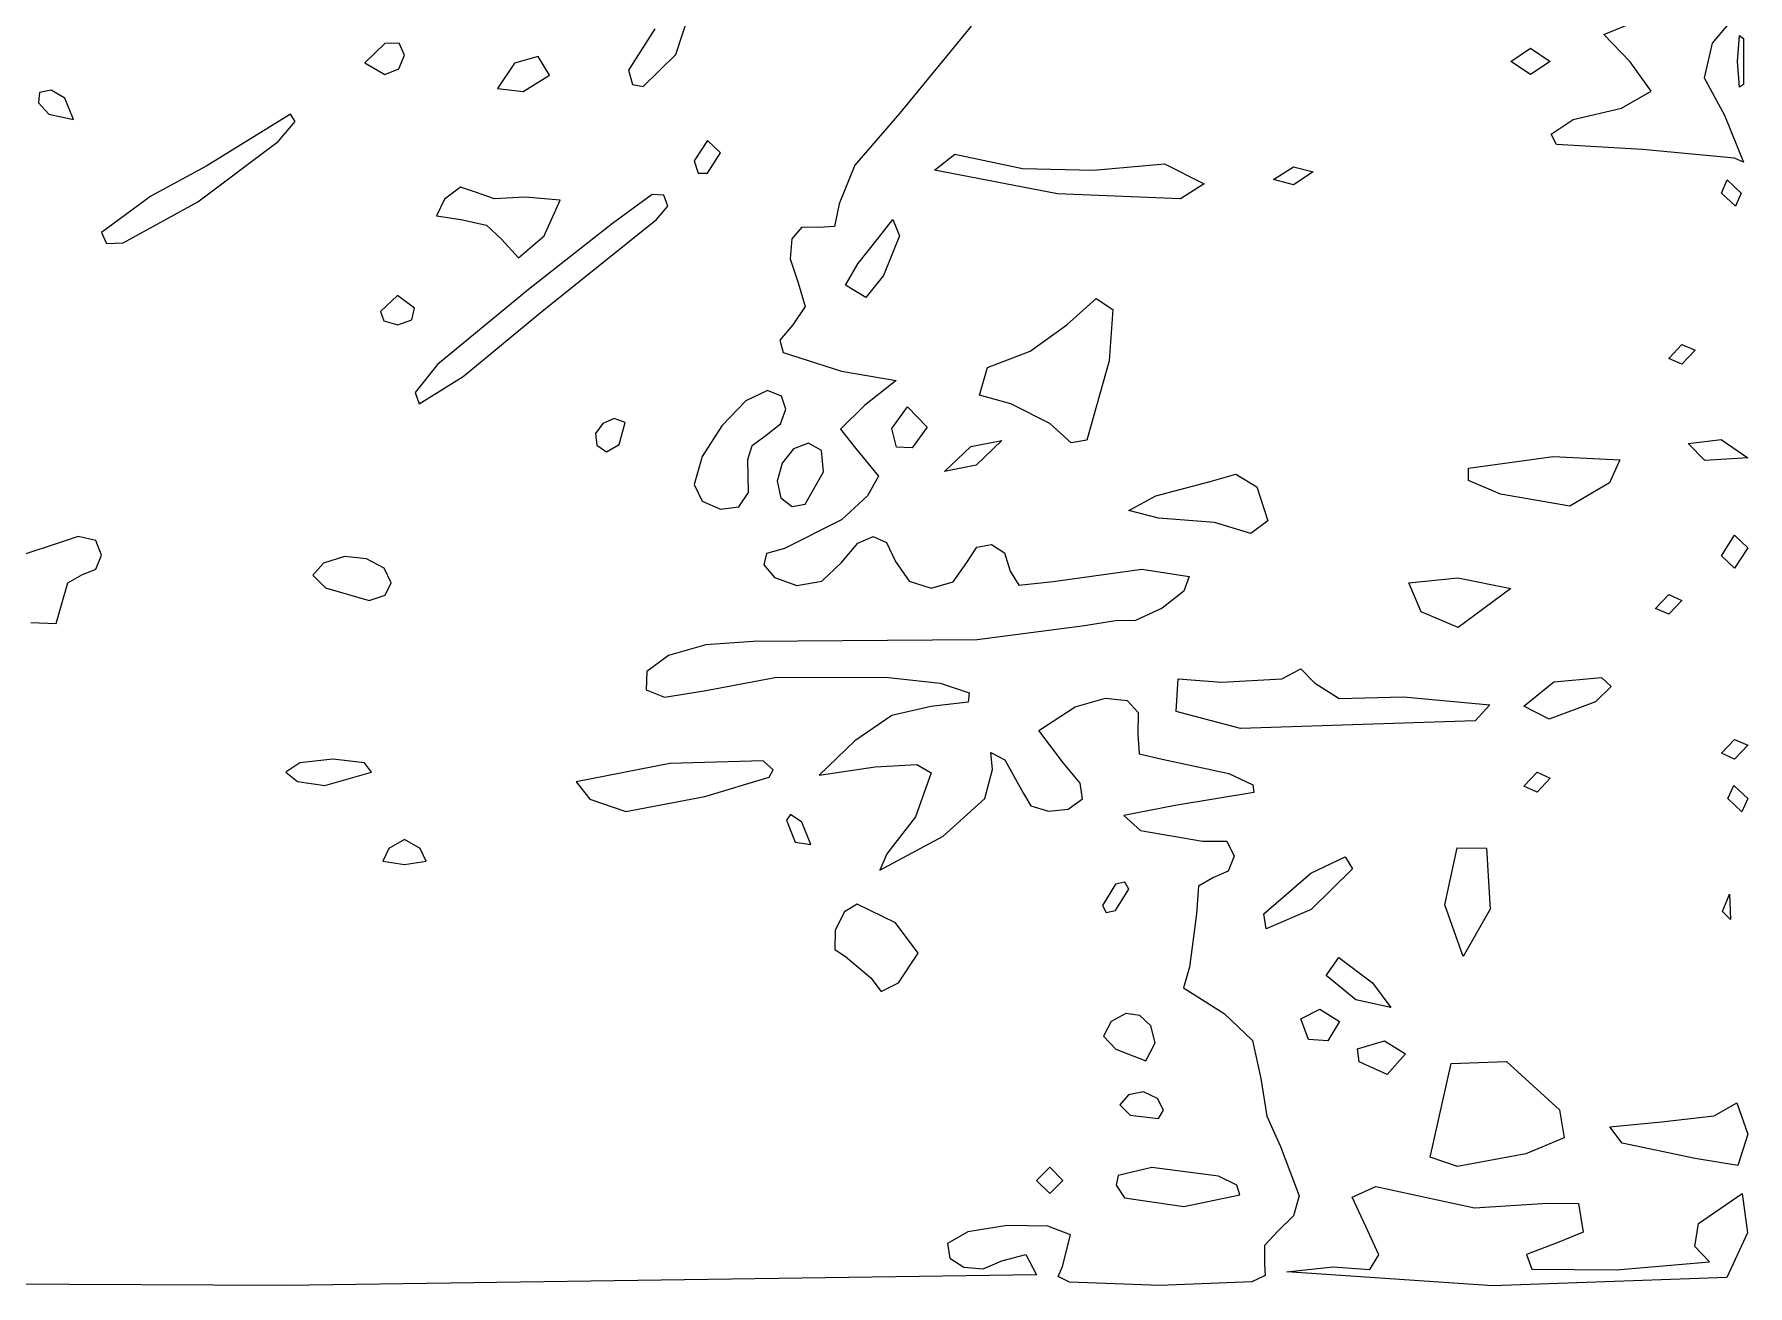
# Model space of a CAD drawing. Extents: x -0.8 to 79.1, y -6.2 to 80.1.
# Drawn here: x 51.43 to 79.05, y -6.17 to 14.01 of the extents above; entities that cross this region are included whole.
import ezdxf

# ---------------------------------------------------------------- set-up
doc = ezdxf.new("R2010")
doc.units = 0

msp = doc.modelspace()

# ---------------------------------------------------------------- linework, layer by layer
at = {"layer": 'Layer 1', "color": 4}
for p, q in [((78.939418, 14.417816), (78.471615, 13.862264)), ((61.430123, 14.090756), (61.006098, 13.428317)), ((61.772755, 13.680062), (61.991175, 14.350817)), ((66.533037, 14.137053), (65.376312, 12.727265)), ((76.729129, 14.000798), (77.224232, 14.203996)), ((57.079868, 13.85629), (56.761524, 13.544609)), ((57.311758, 13.860631), (57.079868, 13.85629)), ((57.398212, 13.666769), (57.311758, 13.860631)), ((77.148374, 13.560408), (76.729129, 14.000798)), ((78.471615, 13.862264), (78.342006, 13.300645)), ((78.882542, 13.567308), (78.911053, 13.982814)), ((78.911053, 13.982814), (78.979601, 13.93871)), ((78.979601, 13.93871), (78.979601, 13.19591)), ((56.761524, 13.544609), (57.079868, 13.355086)), ((57.304698, 13.446643), (57.398212, 13.666769)), ((57.398212, 13.666769), (57.398212, 13.666769)), ((59.168625, 13.539498), (58.898951, 13.132335)), ((59.552983, 13.647172), (59.168625, 13.539498)), ((59.732726, 13.344477), (59.552983, 13.647172)), ((61.246351, 13.164454), (61.772755, 13.680062)), ((61.772755, 13.680062), (61.772755, 13.680062)), ((75.225416, 13.567308), (75.54376, 13.779537)), ((75.54376, 13.35508), (75.225416, 13.567308)), ((75.225416, 13.567308), (75.225416, 13.567308)), ((75.54376, 13.779537), (75.862104, 13.567308)), ((75.862104, 13.567308), (75.54376, 13.35508)), ((77.489478, 13.088624), (77.148374, 13.560408)), ((78.911053, 13.151806), (78.882542, 13.567308)), ((78.882542, 13.567308), (78.882542, 13.567308)), ((57.079868, 13.355086), (57.304698, 13.446643)), ((59.308269, 13.081375), (59.732726, 13.344477)), ((59.732726, 13.344477), (59.732726, 13.344477)), ((61.006098, 13.428317), (61.072235, 13.192968)), ((78.342006, 13.300645), (78.66877, 12.699272)), ((51.518549, 13.064123), (51.497875, 12.897987)), ((51.701853, 13.101962), (51.518549, 13.064123)), ((51.922711, 12.973084), (51.701853, 13.101962)), ((58.898951, 13.132335), (59.308269, 13.081375)), ((61.072235, 13.192968), (61.246351, 13.164454)), ((77.010618, 12.811427), (77.489478, 13.088624)), ((78.979601, 13.19591), (78.911053, 13.151806)), ((51.497875, 12.897987), (51.668037, 12.718409)), ((51.668037, 12.718409), (52.064254, 12.63364)), ((52.064254, 12.63364), (51.922711, 12.973084)), ((51.922711, 12.973084), (51.922711, 12.973084)), ((55.56136, 12.718421), (54.214782, 11.881807)), ((55.634068, 12.597233), (55.56136, 12.718421)), ((65.376312, 12.727265), (64.654984, 11.894677)), ((76.233503, 12.629549), (77.010618, 12.811427)), ((55.362846, 12.277369), (55.634068, 12.597233)), ((75.878028, 12.394718), (76.233503, 12.629549)), ((78.66877, 12.699272), (78.977403, 11.942829)), ((54.065805, 11.303802), (55.362846, 12.277369)), ((62.279471, 12.293953), (62.06724, 11.963084)), ((62.491699, 12.09425), (62.279471, 12.293953)), ((75.962469, 12.228571), (75.878028, 12.394718)), ((77.347705, 12.147101), (75.962469, 12.228571)), ((54.214782, 11.881807), (53.312808, 11.395425)), ((62.06724, 11.963084), (62.129583, 11.767939)), ((62.279471, 11.763381), (62.491699, 12.09425)), ((62.491699, 12.09425), (62.491699, 12.09425)), ((64.654984, 11.894677), (64.401751, 11.272018)), ((65.939583, 11.816427), (66.267591, 12.072417)), ((66.267591, 12.072417), (67.357831, 11.842956)), ((68.503701, 11.814099), (69.645705, 11.916764)), ((69.645705, 11.916764), (70.287044, 11.592024)), ((78.833305, 12.010373), (77.347705, 12.147101)), ((78.833305, 12.01037), (78.833305, 12.010373)), ((78.977403, 11.942829), (78.833305, 12.01037)), ((62.129583, 11.767939), (62.279471, 11.763381)), ((67.920385, 11.434185), (65.939583, 11.816427)), ((67.357831, 11.842956), (68.503701, 11.814099)), ((71.405301, 11.663911), (71.723645, 11.869479)), ((71.723645, 11.580503), (71.405301, 11.663911)), ((71.405301, 11.663911), (71.405301, 11.663911)), ((71.723645, 11.869479), (72.041989, 11.786071)), ((72.041989, 11.786071), (71.723645, 11.580503)), ((78.621077, 11.445023), (78.714665, 11.657251)), ((78.714665, 11.657251), (78.939418, 11.445023)), ((53.312808, 11.395425), (52.516953, 10.811798)), ((58.042361, 11.34793), (57.914875, 11.079182)), ((58.298359, 11.539399), (58.042361, 11.34793)), ((58.523753, 11.46554), (58.298359, 11.539399)), ((58.84981, 11.353002), (58.523753, 11.46554)), ((59.339218, 11.376959), (58.84981, 11.353002)), ((59.905684, 11.331705), (59.339218, 11.376959)), ((59.649521, 10.755305), (59.905684, 11.331705)), ((61.388006, 11.421087), (60.7494, 10.956005)), ((61.57516, 11.41227), (61.388006, 11.421087)), ((61.642783, 11.232809), (61.57516, 11.41227)), ((69.903835, 11.35147), (67.920385, 11.434185)), ((67.920385, 11.434185), (67.920385, 11.434185)), ((70.287044, 11.592024), (69.903835, 11.35147)), ((78.845831, 11.232794), (78.621077, 11.445023)), ((78.621077, 11.445023), (78.621077, 11.445023)), ((78.939418, 11.445023), (78.845831, 11.232794)), ((52.862566, 10.644278), (54.065805, 11.303802)), ((54.065805, 11.303802), (54.065805, 11.303802)), ((57.914875, 11.079182), (58.304549, 11.020592)), ((61.459031, 11.02058), (61.642783, 11.232809)), ((64.401751, 11.272018), (64.327732, 10.906789)), ((52.516953, 10.811798), (52.598156, 10.629613)), ((58.304549, 11.020592), (58.717464, 10.927079)), ((58.717464, 10.927079), (58.96056, 10.70225)), ((60.7494, 10.956005), (59.397192, 9.890853)), ((59.611616, 9.534979), (61.459031, 11.02058)), ((63.804047, 10.893212), (63.643, 10.705142)), ((64.075375, 10.88817), (63.804047, 10.893212)), ((64.327732, 10.906789), (64.075375, 10.88817)), ((65.038441, 10.724933), (65.268356, 11.020569)), ((65.268356, 11.020569), (65.374607, 10.755283)), ((52.598156, 10.629613), (52.862566, 10.644278)), ((58.96056, 10.70225), (59.235389, 10.402085)), ((59.235389, 10.402085), (59.649521, 10.755305)), ((59.649521, 10.755305), (59.649521, 10.755305)), ((63.643, 10.705142), (63.615362, 10.386116)), ((64.706647, 10.301975), (65.038441, 10.724933)), ((65.374607, 10.755283), (65.119939, 10.118598)), ((63.615362, 10.386116), (63.744261, 9.998295)), ((64.506943, 9.960926), (64.706647, 10.301975)), ((63.744261, 9.998295), (63.853015, 9.614039)), ((64.833955, 9.762774), (64.506943, 9.960926)), ((64.506943, 9.960926), (64.506943, 9.960926)), ((65.119939, 10.118598), (64.833955, 9.762774)), ((57.285757, 9.794357), (57.009126, 9.534982)), ((57.557382, 9.58804), (57.285757, 9.794357)), ((59.397192, 9.890853), (57.927549, 8.683258)), ((68.071136, 9.32274), (68.544443, 9.747196)), ((68.544443, 9.747196), (68.815838, 9.568609)), ((57.009126, 9.534982), (57.063066, 9.385096)), ((57.292096, 9.322754), (57.515931, 9.400682)), ((57.515931, 9.400682), (57.557382, 9.58804)), ((57.557382, 9.58804), (57.557382, 9.58804)), ((58.344244, 8.485775), (59.611616, 9.534979)), ((59.611616, 9.534979), (59.611616, 9.534979)), ((63.853015, 9.614039), (63.656828, 9.320979)), ((68.815838, 9.568609), (68.755875, 8.739113)), ((57.063066, 9.385096), (57.292096, 9.322754)), ((63.656828, 9.320979), (63.448953, 9.072277)), ((67.480304, 8.898283), (68.071136, 9.32274)), ((63.448953, 9.072277), (63.501751, 8.872742)), ((63.501751, 8.872742), (64.439137, 8.573623)), ((66.795057, 8.632258), (67.480304, 8.898283)), ((77.772161, 8.779643), (77.98439, 9.004399)), ((77.98439, 9.004399), (78.196618, 8.910808)), ((78.196618, 8.910808), (77.98439, 8.686055)), ((57.927549, 8.683258), (57.571206, 8.229537)), ((64.439137, 8.573623), (65.323212, 8.424257)), ((66.667369, 8.189014), (66.795057, 8.632258)), ((68.755875, 8.739113), (68.396382, 7.459023)), ((77.98439, 8.686055), (77.772161, 8.779643)), ((77.772161, 8.779643), (77.772161, 8.779643)), ((57.633376, 8.049379), (58.344244, 8.485775)), ((65.323212, 8.424257), (64.809424, 8.02193)), ((57.571206, 8.229537), (57.633376, 8.049379)), ((62.898153, 8.09627), (62.510164, 7.694519)), ((63.249909, 8.26161), (62.898153, 8.09627)), ((63.475691, 8.171806), (63.249909, 8.26161)), ((63.544603, 7.962362), (63.475691, 8.171806)), ((64.809424, 8.02193), (64.427278, 7.636897)), ((67.170114, 8.049367), (66.667369, 8.189014)), ((67.797415, 7.731026), (67.170114, 8.049367)), ((60.775089, 7.810679), (60.592153, 7.731438)), ((60.953012, 7.748753), (60.775089, 7.810679)), ((60.856732, 7.390658), (60.953012, 7.748744)), ((60.953012, 7.748744), (60.953012, 7.748753)), ((63.459825, 7.723228), (63.544603, 7.962362)), ((65.25067, 7.649258), (65.502691, 8.000732)), ((65.502691, 8.000732), (65.823535, 7.67306)), ((60.592153, 7.731438), (60.475397, 7.568552)), ((60.475397, 7.568552), (60.496018, 7.379538)), ((62.510164, 7.694519), (62.196381, 7.197758)), ((63.002987, 7.376618), (63.224537, 7.544353)), ((63.224537, 7.544353), (63.459825, 7.723228)), ((64.427278, 7.636897), (64.667037, 7.333573)), ((65.328303, 7.346848), (65.25067, 7.649258)), ((65.25067, 7.649258), (65.25067, 7.649258)), ((65.823535, 7.67306), (65.577982, 7.339378)), ((66.523171, 7.358396), (67.02666, 7.457914)), ((67.02666, 7.457914), (66.612042, 7.057774)), ((68.141959, 7.416923), (67.797415, 7.731026)), ((67.797415, 7.731026), (67.797415, 7.731026)), ((68.396382, 7.459023), (68.141959, 7.416923)), ((78.088117, 7.408819), (78.618013, 7.470377)), ((78.618013, 7.470377), (79.045534, 7.1757)), ((60.496018, 7.379538), (60.652812, 7.273587)), ((60.652812, 7.273587), (60.856732, 7.390658)), ((62.196381, 7.197758), (62.067245, 6.747386)), ((62.931339, 7.150247), (63.002987, 7.376618)), ((63.664848, 7.319121), (63.483767, 7.089894)), ((63.908652, 7.412694), (63.664848, 7.319121)), ((64.120373, 7.292448), (63.908652, 7.412694)), ((64.151231, 6.951802), (64.120373, 7.292448)), ((64.667037, 7.333573), (65.038436, 6.88305)), ((65.577982, 7.339378), (65.328303, 7.346848)), ((66.099586, 6.957142), (66.523171, 7.358396)), ((74.542957, 7.008598), (75.907519, 7.200454)), ((75.907519, 7.200454), (76.984989, 7.145746)), ((78.353192, 7.135021), (78.088117, 7.408819)), ((62.941302, 6.616835), (62.931339, 7.150247)), ((63.483767, 7.089894), (63.404337, 6.80225)), ((63.857282, 6.431707), (64.151231, 6.951802)), ((64.151231, 6.951802), (64.151231, 6.951802)), ((66.612042, 7.057774), (66.099586, 6.957142)), ((66.099586, 6.957142), (66.099586, 6.957142)), ((70.382872, 6.796715), (70.793747, 6.914253)), ((70.793747, 6.914253), (71.136832, 6.710965)), ((74.545167, 6.81319), (74.542957, 7.008598)), ((76.984989, 7.145746), (76.817133, 6.775998)), ((79.045534, 7.1757), (78.353192, 7.135021)), ((78.353192, 7.135021), (78.353192, 7.135021)), ((62.067245, 6.747386), (62.19794, 6.476337)), ((63.404337, 6.80225), (63.465487, 6.533425)), ((65.038436, 6.88305), (64.861176, 6.563185)), ((69.509197, 6.563769), (70.382872, 6.796715)), ((71.136832, 6.710965), (71.311776, 6.159675)), ((75.058682, 6.590939), (74.545167, 6.81319)), ((76.817133, 6.775998), (76.179152, 6.395554)), ((62.19794, 6.476337), (62.488603, 6.34908)), ((62.488603, 6.34908), (62.787103, 6.388338)), ((62.787103, 6.388338), (62.941307, 6.616835)), ((62.941307, 6.616835), (62.941302, 6.616835)), ((63.465487, 6.533425), (63.648331, 6.389412)), ((63.648331, 6.389412), (63.857282, 6.431707)), ((64.861176, 6.563185), (64.439559, 6.176877)), ((69.070787, 6.328531), (69.509197, 6.563769)), ((76.179152, 6.395554), (75.058682, 6.590939)), ((75.058682, 6.590939), (75.058682, 6.590939)), ((64.439559, 6.176877), (63.524215, 5.714853)), ((69.548302, 6.202254), (69.070787, 6.328531)), ((70.450273, 6.134063), (69.548302, 6.202254)), ((71.03901, 5.954961), (70.450273, 6.134077)), ((70.450273, 6.134077), (70.450273, 6.134063)), ((71.311776, 6.159675), (71.03901, 5.954961)), ((52.139615, 5.907862), (50.938642, 5.508744)), ((52.424773, 5.845175), (52.139615, 5.907862)), ((52.516953, 5.608749), (52.424773, 5.845175)), ((64.442617, 5.489197), (64.704611, 5.802508)), ((64.704611, 5.802508), (64.953701, 5.909444)), ((64.953701, 5.909444), (65.164635, 5.809614)), ((65.164635, 5.809614), (65.312157, 5.502631)), ((78.621077, 5.596213), (78.833305, 5.927082)), ((78.833305, 5.927082), (79.045534, 5.727378)), ((52.423439, 5.383921), (52.516953, 5.608749)), ((56.42995, 5.584219), (56.095276, 5.476624)), ((56.78663, 5.548824), (56.42995, 5.584219)), ((57.070308, 5.398058), (56.78663, 5.548824)), ((63.233022, 5.633863), (63.187273, 5.449126)), ((63.524215, 5.714853), (63.233022, 5.633863)), ((66.458705, 5.487955), (66.620522, 5.735236)), ((66.620522, 5.735236), (66.856049, 5.781277)), ((66.856049, 5.781277), (67.068409, 5.645492)), ((67.068409, 5.645492), (67.160724, 5.34729)), ((78.833305, 5.396509), (78.621077, 5.596213)), ((78.621077, 5.596213), (78.621077, 5.596213)), ((79.045534, 5.727378), (78.833305, 5.396509)), ((51.971069, 5.162774), (52.198609, 5.290408)), ((52.198609, 5.290408), (52.423439, 5.383921)), ((56.095276, 5.476624), (55.920869, 5.28612)), ((55.920869, 5.28612), (56.124839, 5.081428)), ((57.185981, 5.159542), (57.070308, 5.398058)), ((63.187273, 5.449126), (63.358553, 5.247988)), ((63.358553, 5.247988), (63.718448, 5.117798)), ((64.121355, 5.187335), (64.442617, 5.489197)), ((65.312157, 5.502631), (65.532588, 5.18619)), ((66.238824, 5.177149), (66.458705, 5.487955)), ((67.160724, 5.34729), (67.301144, 5.123139)), ((67.850467, 5.1844), (69.279934, 5.383468)), ((69.279934, 5.383468), (70.042145, 5.263983)), ((70.042145, 5.263983), (69.958966, 5.025795)), ((51.880265, 4.842942), (51.971069, 5.162774)), ((56.124839, 5.081428), (56.82969, 4.87884)), ((57.085532, 4.961292), (57.185981, 5.159542)), ((57.185981, 5.159542), (57.185981, 5.159542)), ((63.718448, 5.117798), (64.121355, 5.187335)), ((65.532588, 5.18619), (65.885797, 5.077128)), ((65.885797, 5.077128), (66.238824, 5.177149)), ((67.301144, 5.123139), (67.850467, 5.1844)), ((69.958966, 5.025795), (69.609057, 4.751385)), ((73.584825, 5.159717), (74.37619, 5.242467)), ((73.782261, 4.696155), (73.584825, 5.159717)), ((74.37619, 5.242467), (75.225106, 5.067557)), ((75.225106, 5.067557), (74.376503, 4.441481)), ((77.559933, 4.7473), (77.772161, 4.972053)), ((77.772161, 4.972053), (77.98439, 4.878465)), ((51.782243, 4.506714), (51.880265, 4.842942)), ((56.82969, 4.87884), (57.085532, 4.961292)), ((69.609057, 4.751385), (69.179803, 4.554176)), ((74.376503, 4.441481), (73.782261, 4.696155)), ((73.782261, 4.696155), (73.782261, 4.696155)), ((77.772161, 4.653709), (77.559933, 4.7473)), ((77.559933, 4.7473), (77.559933, 4.7473)), ((77.98439, 4.878465), (77.772161, 4.653709)), ((51.373978, 4.522549), (51.782243, 4.506714)), ((68.356768, 4.465388), (66.627979, 4.240603)), ((68.858587, 4.547588), (68.356768, 4.465388)), ((69.179803, 4.554176), (68.858587, 4.547588)), ((62.25362, 4.163281), (61.651868, 3.988101)), ((63.019006, 4.217656), (62.25362, 4.163281)), ((66.627979, 4.240603), (63.019006, 4.217656)), ((61.651868, 3.988101), (61.301654, 3.731945)), ((61.301654, 3.731945), (61.290883, 3.434644)), ((62.225276, 3.422311), (63.399119, 3.640439)), ((63.399119, 3.640439), (65.197609, 3.633349)), ((65.197609, 3.633349), (66.032385, 3.543677)), ((69.834311, 3.084522), (69.867065, 3.613152)), ((69.867065, 3.613152), (70.56551, 3.557586)), ((70.56551, 3.557586), (71.536388, 3.613291)), ((71.536388, 3.613291), (71.844012, 3.775125)), ((71.844012, 3.775125), (72.061843, 3.549548)), ((75.920168, 3.566991), (76.687736, 3.636662)), ((76.687736, 3.636662), (76.843358, 3.489256)), ((61.290883, 3.434644), (61.589083, 3.317707)), ((61.589083, 3.317707), (62.225276, 3.422311)), ((66.032385, 3.543677), (66.498078, 3.385644)), ((66.498078, 3.385644), (66.483657, 3.235158)), ((72.061843, 3.549548), (72.461307, 3.298072)), ((72.461307, 3.298072), (73.497796, 3.321123)), ((73.497796, 3.321123), (74.890489, 3.194945)), ((75.437647, 3.174946), (75.920168, 3.566991)), ((76.843358, 3.489256), (76.594115, 3.240092)), ((65.878089, 3.168128), (65.250966, 3.022369)), ((66.483657, 3.235158), (65.878089, 3.168128)), ((67.621684, 2.777703), (68.209056, 3.162822)), ((68.209056, 3.162822), (68.696466, 3.300857)), ((68.696466, 3.300857), (69.042415, 3.26607)), ((69.042415, 3.26607), (69.223234, 3.068883)), ((69.223234, 3.068883), (69.215254, 2.719719)), ((70.872158, 2.814566), (69.834311, 3.084522)), ((69.834311, 3.084522), (69.834311, 3.084522)), ((74.890489, 3.194945), (74.654314, 2.935551)), ((75.843208, 2.964723), (75.437647, 3.174946)), ((75.437647, 3.174946), (75.437647, 3.174946)), ((76.594115, 3.240092), (75.843208, 2.964723)), ((65.250966, 3.022369), (64.657774, 2.613889)), ((68.018668, 2.254611), (67.621684, 2.777703)), ((74.654314, 2.935551), (70.872158, 2.814566)), ((64.657774, 2.613889), (64.083407, 2.059652)), ((69.215254, 2.719719), (69.237658, 2.403854)), ((78.621077, 2.412783), (78.833305, 2.637539)), ((78.833305, 2.637539), (79.045534, 2.543948)), ((79.045534, 2.543948), (78.833305, 2.319195)), ((55.710029, 2.256864), (55.488151, 2.106978)), ((56.24348, 2.319206), (55.710029, 2.256864)), ((56.753396, 2.260455), (56.24348, 2.319206)), ((56.867639, 2.106978), (56.753396, 2.260455)), ((61.676701, 2.2468), (60.163329, 1.950833)), ((63.177217, 2.289025), (61.676701, 2.2468)), ((63.340676, 2.148454), (63.177217, 2.289025)), ((64.985378, 2.191941), (65.655723, 2.231529)), ((65.655723, 2.231529), (65.887352, 2.095542)), ((66.87581, 2.14978), (66.848891, 2.428193)), ((66.848891, 2.428193), (67.071305, 2.305358)), ((67.071305, 2.305358), (67.372952, 1.762656)), ((68.287316, 1.931796), (68.018668, 2.254611)), ((69.237658, 2.403854), (69.607405, 2.319215)), ((69.607405, 2.319215), (70.681327, 2.085313)), ((78.833305, 2.319195), (78.621077, 2.412783)), ((78.621077, 2.412783), (78.621077, 2.412783)), ((55.488151, 2.106978), (55.671499, 1.957091)), ((55.671499, 1.957091), (56.112314, 1.89475)), ((56.112314, 1.89475), (56.867639, 2.106978)), ((56.867639, 2.106978), (56.867639, 2.106978)), ((60.163329, 1.950833), (60.386114, 1.671886)), ((62.238549, 1.713831), (63.274096, 2.027411)), ((63.274096, 2.027411), (63.340676, 2.148454)), ((64.083407, 2.059652), (64.985378, 2.191941)), ((65.887352, 2.095542), (65.631956, 1.390276)), ((66.75311, 1.685235), (66.87581, 2.14978)), ((70.681327, 2.085313), (71.069661, 1.904432)), ((75.437647, 1.882211), (75.649876, 2.106967)), ((75.649876, 2.106967), (75.862104, 2.013376)), ((75.862104, 2.013376), (75.649876, 1.788623)), ((60.386114, 1.671886), (60.965176, 1.473541)), ((60.965176, 1.473541), (62.238549, 1.713831)), ((62.238549, 1.713831), (62.238549, 1.713831)), ((66.078213, 1.079238), (66.75311, 1.685235)), ((67.372952, 1.762656), (67.494289, 1.564906)), ((68.093785, 1.510859), (68.324484, 1.676874)), ((68.324484, 1.676874), (68.287316, 1.931796)), ((71.086952, 1.780038), (69.819077, 1.572968)), ((71.069661, 1.904432), (71.086952, 1.780038)), ((75.649876, 1.788623), (75.437647, 1.882211)), ((75.437647, 1.882211), (75.437647, 1.882211)), ((78.72719, 1.68251), (78.820778, 1.894738)), ((78.951946, 1.470279), (78.72719, 1.68251)), ((78.72719, 1.68251), (78.72719, 1.68251)), ((78.820778, 1.894738), (79.045534, 1.68251)), ((79.045534, 1.68251), (78.951946, 1.470279)), ((63.621302, 1.42694), (63.55284, 1.335882)), ((63.803979, 1.304047), (63.621302, 1.42694)), ((65.631956, 1.390276), (65.171983, 0.792096)), ((67.494289, 1.564906), (67.77581, 1.477255)), ((67.77581, 1.477255), (68.093785, 1.510859)), ((69.819077, 1.572968), (68.991131, 1.412165)), ((68.991131, 1.412165), (69.257697, 1.165502)), ((63.55284, 1.335882), (63.696038, 0.980225)), ((63.945465, 0.943257), (63.803979, 1.304047)), ((63.803979, 1.304047), (63.803979, 1.304047)), ((69.257697, 1.165502), (70.260286, 0.998152)), ((57.143537, 0.876052), (57.048034, 0.674434)), ((57.398211, 1.02461), (57.143537, 0.876052)), ((57.652886, 0.876052), (57.398211, 1.02461)), ((57.748388, 0.674434), (57.652886, 0.876052)), ((57.652886, 0.876052), (57.652886, 0.876052)), ((63.696038, 0.980225), (63.945465, 0.943257)), ((65.05954, 0.529539), (66.078213, 1.079238)), ((70.260286, 0.998152), (70.651969, 0.994337)), ((70.651969, 0.994337), (70.768611, 0.752241)), ((74.164275, -0.027847), (74.362258, 0.889394)), ((74.362258, 0.889394), (74.834253, 0.88519)), ((74.834253, 0.88519), (74.893104, -0.100824)), ((57.048034, 0.674434), (57.398212, 0.621377)), ((57.398212, 0.621377), (57.748388, 0.674434)), ((65.171983, 0.792096), (65.05954, 0.529539)), ((70.768611, 0.752241), (70.670398, 0.509938)), ((72.005969, 0.479786), (72.556332, 0.742594)), ((72.556332, 0.742594), (72.678674, 0.550331)), ((68.858559, 0.303033), (68.646328, -0.040358)), ((69.008445, 0.333326), (68.858559, 0.303033)), ((69.070787, 0.221968), (69.008445, 0.333326)), ((70.434271, 0.409157), (70.192077, 0.273179)), ((70.670398, 0.509938), (70.434271, 0.409157)), ((71.245482, -0.176437), (72.005969, 0.479786)), ((72.678674, 0.550331), (72.009381, -0.10589)), ((68.858559, -0.121423), (69.070787, 0.221968)), ((69.070787, 0.221968), (69.070787, 0.221968)), ((70.192077, 0.273179), (70.161167, -0.1746)), ((78.637833, -0.139119), (78.749299, 0.139429)), ((78.749299, 0.139429), (78.766035, -0.267341)), ((64.489313, -0.141972), (64.340263, -0.439767)), ((64.691793, -0.022058), (64.489313, -0.141972)), ((65.309655, -0.321464), (64.691793, -0.022058)), ((68.646328, -0.040358), (68.708671, -0.151716)), ((68.708671, -0.151716), (68.858559, -0.121423)), ((70.161167, -0.1746), (70.049796, -1.037635)), ((71.282488, -0.419069), (71.245482, -0.176437)), ((71.245482, -0.176437), (71.245482, -0.176437)), ((72.009381, -0.10589), (71.282488, -0.419069)), ((74.458999, -0.864235), (74.164275, -0.027847)), ((74.164275, -0.027847), (74.164275, -0.027847)), ((74.893104, -0.100824), (74.458999, -0.864235)), ((78.766035, -0.267341), (78.637816, -0.139119)), ((78.637816, -0.139119), (78.637833, -0.139119)), ((64.340263, -0.439767), (64.33256, -0.750859)), ((65.675129, -0.808578), (65.309655, -0.321464)), ((64.33256, -0.750859), (64.505033, -0.864224)), ((65.359297, -1.286597), (65.675129, -0.808578)), ((65.675129, -0.808578), (65.675129, -0.808578)), ((64.505033, -0.864224), (64.912133, -1.206469)), ((70.049796, -1.037635), (69.951501, -1.367025)), ((72.254217, -1.167819), (72.456359, -0.881742)), ((72.456359, -0.881742), (72.997018, -1.288692)), ((64.912133, -1.206469), (65.079684, -1.430074)), ((65.079684, -1.430074), (65.359297, -1.286597)), ((69.951501, -1.367025), (70.609437, -1.782256)), ((72.731732, -1.563373), (72.254217, -1.167819)), ((72.997018, -1.288692), (73.295197, -1.684249)), ((73.295197, -1.684249), (72.731732, -1.563373)), ((72.731732, -1.563373), (72.731732, -1.563373)), ((68.788782, -1.910249), (68.665371, -2.145552)), ((69.021733, -1.78088), (68.788782, -1.910249)), ((69.250961, -1.811991), (69.021733, -1.78088)), ((69.425715, -1.978728), (69.250961, -1.811991)), ((70.609437, -1.782256), (71.066675, -2.217425)), ((71.844088, -1.868237), (72.148102, -1.713151)), ((71.965476, -2.202581), (71.844088, -1.868237)), ((72.148102, -1.713151), (72.466446, -1.912851)), ((72.466446, -1.912851), (72.279544, -2.221656)), ((68.665371, -2.145552), (68.860331, -2.355413)), ((69.495244, -2.256237), (69.425715, -1.978728)), ((72.279544, -2.221656), (71.965476, -2.202581)), ((71.965476, -2.202581), (71.965476, -2.202581)), ((68.860331, -2.355413), (69.345726, -2.544405)), ((69.345726, -2.544405), (69.495244, -2.256237)), ((69.495244, -2.256237), (69.495244, -2.256237)), ((71.066675, -2.217425), (71.199815, -2.832224)), ((72.754905, -2.349836), (73.191886, -2.221016)), ((72.784789, -2.562064), (72.754905, -2.349836)), ((73.191886, -2.221016), (73.527587, -2.433244)), ((73.527587, -2.433244), (73.234561, -2.764864)), ((73.234561, -2.764864), (72.784789, -2.562064)), ((72.784789, -2.562064), (72.784789, -2.562064)), ((73.928554, -4.100711), (74.268429, -2.588824)), ((74.268429, -2.588824), (75.158405, -2.554582)), ((75.158405, -2.554582), (76.009929, -3.333869)), ((71.199815, -2.832224), (71.296119, -3.436914)), ((69.066622, -3.095199), (68.927496, -3.255044)), ((68.927496, -3.255044), (69.091062, -3.423494)), ((69.307911, -3.046945), (69.066622, -3.095199)), ((69.532226, -3.15083), (69.307911, -3.046945)), ((69.532238, -3.15083), (69.532226, -3.15083)), ((69.6309, -3.341585), (69.532238, -3.15083)), ((78.503182, -3.430039), (78.86888, -3.22164)), ((78.86888, -3.22164), (79.045534, -3.729321)), ((69.091062, -3.423494), (69.551137, -3.474791)), ((69.551137, -3.474791), (69.6309, -3.341585)), ((71.296119, -3.436914), (71.518159, -3.929039)), ((76.009929, -3.333869), (76.088408, -3.784777)), ((76.825001, -3.610475), (77.658293, -3.52964)), ((77.658293, -3.52964), (78.503182, -3.430039)), ((76.088408, -3.784777), (75.468872, -4.042523)), ((77.02453, -3.871404), (76.825001, -3.610475)), ((79.045534, -3.729321), (78.88636, -4.230991)), ((71.518159, -3.929039), (71.815687, -4.719483)), ((74.365958, -4.249727), (73.928554, -4.100711)), ((73.928554, -4.100711), (73.928554, -4.100711)), ((75.468872, -4.042523), (74.365958, -4.249727)), ((78.196618, -4.11852), (77.02453, -3.871404)), ((78.88636, -4.230991), (78.196618, -4.11852)), ((78.196618, -4.11852), (78.196618, -4.11852)), ((67.797415, -4.259882), (67.585186, -4.47211)), ((68.009643, -4.47211), (67.797415, -4.259882)), ((68.899097, -4.396436), (68.864794, -4.552396)), ((69.442186, -4.26278), (68.899097, -4.396436)), ((70.517452, -4.405356), (69.442186, -4.26278)), ((70.813666, -4.547352), (70.517452, -4.405356)), ((67.585186, -4.47211), (67.797415, -4.684339)), ((67.797415, -4.684339), (68.009643, -4.47211)), ((68.009643, -4.47211), (68.009643, -4.47211)), ((68.864794, -4.552396), (69.000045, -4.75508)), ((70.859819, -4.708469), (70.813666, -4.547352)), ((72.673227, -4.744384), (73.050073, -4.573168)), ((73.050073, -4.573168), (74.644013, -4.912798)), ((78.249847, -5.167548), (78.956778, -4.684339)), ((78.956778, -4.684339), (79.042119, -5.321215)), ((69.000045, -4.75508), (69.957958, -4.892235)), ((69.957958, -4.892235), (70.859819, -4.708469)), ((70.859819, -4.708469), (70.859819, -4.708469)), ((71.815687, -4.719483), (71.726002, -5.046384)), ((72.890902, -5.214911), (72.673227, -4.744384)), ((74.644013, -4.912798), (75.81804, -4.841796)), ((75.81804, -4.841796), (76.31951, -4.844618)), ((76.31951, -4.844618), (76.391265, -5.308672)), ((67.113259, -5.200527), (66.476764, -5.301943)), ((67.763716, -5.209662), (67.113259, -5.200527)), ((68.133936, -5.350442), (67.763716, -5.209662)), ((71.726002, -5.046384), (71.478623, -5.284199)), ((73.10313, -5.675514), (72.890902, -5.214911)), ((78.191342, -5.53821), (78.249847, -5.167548)), ((66.476764, -5.301943), (66.14843, -5.492815)), ((66.14843, -5.492815), (66.187515, -5.725325)), ((68.001924, -5.860886), (68.133936, -5.350442)), ((71.260095, -5.521334), (71.259734, -5.825318)), ((71.478623, -5.284199), (71.260095, -5.521334)), ((75.998691, -5.468194), (75.477692, -5.669729)), ((76.391265, -5.308672), (75.998691, -5.468194)), ((79.042119, -5.321215), (78.709833, -6.041119)), ((66.187515, -5.725325), (66.414051, -5.870695)), ((66.726614, -5.896686), (67.023782, -5.771058)), ((67.023782, -5.771058), (67.409149, -5.666943)), ((67.409149, -5.666943), (67.585181, -5.993079)), ((72.952886, -5.910129), (73.10313, -5.675514)), ((75.477692, -5.669729), (75.565183, -5.902593)), ((76.931266, -5.915062), (78.42876, -5.787486)), ((78.42876, -5.787486), (78.191342, -5.53821)), ((67.585181, -5.993079), (55.488146, -6.169937)), ((66.414051, -5.870695), (66.726614, -5.896686)), ((67.932329, -6.021603), (68.001924, -5.860886)), ((68.112783, -6.115345), (67.932329, -6.021603)), ((71.268657, -6.006368), (71.055834, -6.110695)), ((71.259734, -5.825318), (71.268657, -6.006368)), ((71.61753, -5.948096), (72.36033, -5.865599)), ((74.936938, -6.171601), (71.61753, -5.948096)), ((71.61753, -5.948096), (71.61753, -5.948096)), ((72.36033, -5.865599), (72.952886, -5.910129)), ((78.709833, -6.041119), (74.936938, -6.171601)), ((75.565183, -5.902593), (76.931266, -5.915062)), ((55.488146, -6.169937), (45.863563, -6.115701)), ((69.568706, -6.169931), (68.112783, -6.115345)), ((71.055834, -6.110695), (69.568706, -6.169931))]:
    msp.add_line(p, q, dxfattribs=at)

doc.saveas('drawing.dxf')
